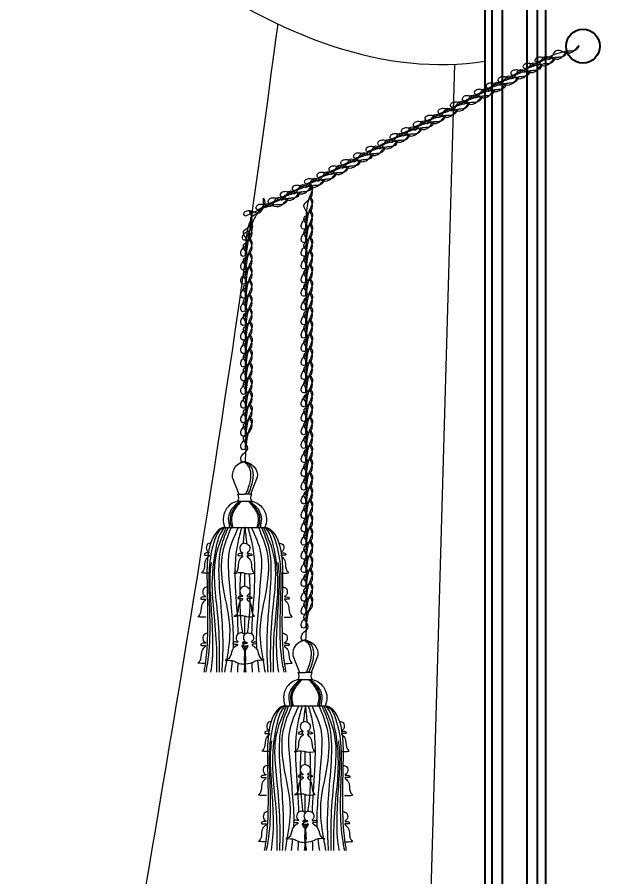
# Model space of a CAD drawing. Header units: inches. Extents: x -12478 to 399182, y -23212 to 525552.
# Drawn here: x 24431 to 24847, y 19427 to 20041 of the extents above; entities that cross this region are included whole.
import ezdxf

# ---------------------------------------------------------------- set-up
doc = ezdxf.new("R2010")
doc.units = ezdxf.units.IN
doc.header["$LTSCALE"] = 1000
doc.header["$MEASUREMENT"] = 0
for name, color, linetype in [('A-DIM', 9, 'Continuous'), ('curtain', 21, 'Continuous'), ('FURNITURE', 200, 'Continuous')]:
    doc.layers.add(name, color=color, linetype=linetype)
for name, color, linetype, lineweight in [('Fabric', 253, 'Continuous', 0), ('GRC', 41, 'Continuous', 0), ('Wood treillis', 111, 'Continuous', 0)]:
    doc.layers.add(name, color=color, linetype=linetype, lineweight=lineweight)
doc.styles.add('ST9', font='romans.shx', dxfattribs={"width": 0.8})
doc.dimstyles.new('DIM-20', dxfattribs={"dimscale": 1000, "dimtxt": 0.044, "dimasz": 0.035, "dimexe": 0.022, "dimexo": 0.022, "dimgap": 0.022, "dimtad": 1, "dimdec": 0, "dimzin": 0, "dimdsep": 46, "dimtxsty": 'ST9', "dimblk1": 'ARCHTICK', "dimblk2": 'ARCHTICK', "dimsah": 1, "dimcen": 0.088, "dimdle": 0.04, "dimclrd": 256, "dimclre": 256, "dimclrt": 3, "dimadec": 0, "dimazin": 0, "dimtfac": 1, "dimtdec": 0, "dimtix": 1, "dimtofl": 0, "dimtmove": 1, "dimatfit": 3, "dimldrblk": 'CLOSED', "dimfxl": 1, "dimtolj": 1, "dimtzin": 0, "dimarcsym": 0})

# ---------------------------------------------------------------- blocks, each defined once
blk = doc.blocks.new('tass')
at = {"layer": 'curtain', "color": 42, "lineweight": 0, "ltscale": 1000, "true_color": 0xdba400}
for p, q in [((78219.74, 21088.15, 0), (78229.74, 21088.15, 0)), ((78210.49, 21069.37, 0), (78238.99, 21069.37, 0)), ((78224.74, 21027.33, 0), (78224.74, 21036.71, 0)), ((78224.74, 20992.91, 0), (78224.74, 21005.99, 0)), ((78224.74, 20986.2, 0), (78224.74, 20987.93, 0)), ((78224.74, 20965.98, 0), (78224.74, 20984.61, 0))]:
    blk.add_line(p, q, dxfattribs=at)
at = {"layer": 'curtain', "color": 42, "lineweight": 0, "ltscale": 1000, "true_color": 0xdba400, "elevation": 0}
for points in [[(78224.74, 21115.98, 0.434975), (78215.78, 21105.33), (78220.55, 21093.09)], [(78224.74, 21115.98, -0.434975), (78233.7, 21105.33), (78228.94, 21093.09)], [(78219.74, 21088.15, 0.222128), (78210.93, 21081.58, 0.232561), (78210.49, 21069.37, 0.647746)], [(78219.74, 21088.15, 0.282984), (78219.74, 21093.09), (78224.74, 21093.09)], [(78229.74, 21088.15, -0.282984), (78229.74, 21093.09), (78224.74, 21093.09)], [(78229.74, 21088.15, -0.222128), (78238.55, 21081.58, -0.232561), (78238.99, 21069.37, -0.647746)]]:
    blk.add_lwpolyline(points, format="xyb", dxfattribs=at)
at = {"layer": 'curtain', "color": 42, "lineweight": 0, "ltscale": 1000, "true_color": 0xdba400}
for points in [[(78225.57, 21093.14, 0), (78228.87, 21103.28, 0), (78228.02, 21112.12, 0), (78224.93, 21115.53, 0), (78223.06, 21116.03, 0), (78221.49, 21115.23, 0)], [(78227.24, 21093.09, 0), (78230.55, 21103.23, 0), (78229.7, 21112.07, 0), (78226.72, 21115.4, 0), (78224.74, 21116.25, 0), (78222.97, 21116.01, 0)], [(78221.43, 21088.15, 0), (78217.21, 21084.6, 0), (78212.98, 21075.76, 0), (78213.64, 21069.37, 0), (78213.64, 21069.28, 0)], [(78221.94, 21088.15, 0), (78216.18, 21081.59, 0), (78214.2, 21075.86, 0), (78215.13, 21069.37, 0)], [(78222.5, 21088.15, 0), (78217.17, 21081.59, 0), (78215.2, 21075.86, 0), (78216.13, 21069.37, 0)], [(78227.07, 21088.15, 0), (78232.39, 21081.59, 0), (78234.37, 21075.86, 0), (78233.44, 21069.37, 0)], [(78227.63, 21088.15, 0), (78233.39, 21081.59, 0), (78235.37, 21075.86, 0), (78234.44, 21069.37, 0)], [(78228.14, 21088.15, 0), (78232.35, 21084.6, 0), (78236.59, 21075.76, 0), (78235.93, 21069.37, 0), (78235.93, 21069.28, 0)], [(78200.8, 21058.45, 0), (78197.97, 21057.14, 0), (78197.39, 21053.74, 0), (78198.55, 21052.07, 0), (78199.06, 21051.78, 0), (78199.06, 21051.27, 0), (78198.77, 21051.2, 0), (78197.17, 21051.13, 0), (78196.08, 21050.69, 0), (78195.87, 21050.33, 0), (78195.87, 21049.75, 0), (78196.59, 21049.6, 0), (78198.19, 21049.6, 0), (78199.2, 21049.53, 0), (78199.2, 21049.24, 0), (78198.26, 21048.15, 0), (78196.3, 21044.82, 0), (78195, 21038.37, 0), (78193.74, 21037.01, 0)], [(78224.74, 21058.05, 0), (78221.91, 21056.75, 0), (78221.33, 21053.34, 0), (78222.49, 21051.67, 0), (78223, 21051.38, 0), (78223, 21050.88, 0), (78222.71, 21050.8, 0), (78221.11, 21050.73, 0), (78220.02, 21050.3, 0), (78219.81, 21049.93, 0), (78219.81, 21049.35, 0), (78220.53, 21049.21, 0), (78222.13, 21049.21, 0), (78223.14, 21049.14, 0), (78223.14, 21048.85, 0), (78222.2, 21047.76, 0), (78220.24, 21044.42, 0), (78218.94, 21037.97, 0), (78216.85, 21036.43, 0)], [(78224.74, 21058.05, 0), (78227.57, 21056.75, 0), (78228.15, 21053.34, 0), (78226.99, 21051.67, 0), (78226.48, 21051.38, 0), (78226.48, 21050.88, 0), (78226.77, 21050.8, 0), (78228.37, 21050.73, 0), (78229.46, 21050.3, 0), (78229.68, 21049.93, 0), (78229.68, 21049.35, 0), (78228.95, 21049.21, 0), (78227.35, 21049.21, 0), (78226.34, 21049.14, 0), (78226.34, 21048.85, 0), (78227.28, 21047.76, 0), (78229.24, 21044.42, 0), (78230.55, 21037.97, 0), (78231.8, 21036.62, 0)], [(78249.03, 21058.45, 0), (78251.86, 21057.14, 0), (78252.44, 21053.74, 0), (78251.28, 21052.07, 0), (78250.77, 21051.78, 0), (78250.77, 21051.27, 0), (78251.06, 21051.2, 0), (78252.66, 21051.13, 0), (78253.75, 21050.69, 0), (78253.96, 21050.33, 0), (78253.96, 21049.75, 0), (78253.24, 21049.6, 0), (78251.64, 21049.6, 0), (78250.63, 21049.53, 0), (78250.63, 21049.24, 0), (78251.57, 21048.15, 0), (78253.53, 21044.82, 0), (78254.84, 21038.37, 0), (78256.09, 21037.01, 0)], [(78216.85, 21036.43, 0), (78223.38, 21037.05, 0), (78225.88, 21036.42, 0), (78231.8, 21036.62, 0)], [(78198.28, 21026.97, 0), (78195.45, 21025.67, 0), (78194.87, 21022.26, 0), (78196.03, 21020.59, 0), (78196.54, 21020.3, 0), (78196.54, 21019.8, 0), (78196.25, 21019.72, 0), (78194.65, 21019.65, 0), (78193.56, 21019.22, 0), (78193.35, 21018.85, 0), (78193.35, 21018.27, 0), (78194.07, 21018.13, 0), (78195.67, 21018.13, 0), (78196.68, 21018.06, 0), (78196.68, 21017.77, 0), (78195.74, 21016.68, 0), (78193.78, 21013.34, 0), (78192.48, 21006.89, 0), (78191.22, 21005.53, 0)], [(78224.74, 21027.33, 0), (78221.91, 21026.03, 0), (78221.33, 21022.62, 0), (78222.49, 21020.95, 0), (78223, 21020.66, 0), (78223, 21020.16, 0), (78222.71, 21020.08, 0), (78221.11, 21020.01, 0), (78220.02, 21019.58, 0), (78219.81, 21019.21, 0), (78219.81, 21018.63, 0), (78220.53, 21018.49, 0), (78222.13, 21018.49, 0), (78223.14, 21018.42, 0), (78223.14, 21018.13, 0), (78222.2, 21017.04, 0), (78220.24, 21013.7, 0), (78218.94, 21007.25, 0), (78216.85, 21005.71, 0)], [(78224.74, 21027.33, 0), (78227.57, 21026.03, 0), (78228.15, 21022.62, 0), (78226.99, 21020.95, 0), (78226.48, 21020.66, 0), (78226.48, 21020.16, 0), (78226.77, 21020.08, 0), (78228.37, 21020.01, 0), (78229.46, 21019.58, 0), (78229.68, 21019.21, 0), (78229.68, 21018.63, 0), (78228.95, 21018.49, 0), (78227.35, 21018.49, 0), (78226.34, 21018.42, 0), (78226.34, 21018.13, 0), (78227.28, 21017.04, 0), (78229.24, 21013.7, 0), (78230.55, 21007.25, 0), (78231.8, 21005.9, 0)], [(78251.55, 21026.97, 0), (78254.38, 21025.67, 0), (78254.96, 21022.26, 0), (78253.8, 21020.59, 0), (78253.29, 21020.3, 0), (78253.29, 21019.8, 0), (78253.58, 21019.72, 0), (78255.18, 21019.65, 0), (78256.27, 21019.22, 0), (78256.48, 21018.85, 0), (78256.48, 21018.27, 0), (78255.76, 21018.13, 0), (78254.16, 21018.13, 0), (78253.15, 21018.06, 0), (78253.15, 21017.77, 0), (78254.09, 21016.68, 0), (78256.05, 21013.34, 0), (78257.36, 21006.89, 0), (78258.61, 21005.53, 0)], [(78216.85, 21005.71, 0), (78223.38, 21006.33, 0), (78225.88, 21005.7, 0), (78231.8, 21005.9, 0)], [(78198.32, 20993.93, 0), (78195.49, 20992.62, 0), (78194.91, 20989.21, 0), (78196.07, 20987.55, 0), (78196.57, 20987.26, 0), (78196.57, 20986.75, 0), (78196.28, 20986.68, 0), (78194.69, 20986.6, 0), (78193.6, 20986.17, 0), (78193.38, 20985.81, 0), (78193.38, 20985.23, 0), (78194.11, 20985.08, 0), (78195.7, 20985.08, 0), (78196.72, 20985.01, 0), (78196.72, 20984.72, 0), (78195.78, 20983.63, 0), (78193.82, 20980.3, 0), (78192.51, 20973.84, 0), (78191.25, 20972.49, 0)], [(78222.84, 20994.04, 0), (78219.81, 20993.32, 0), (78218.56, 20990.1, 0), (78219.37, 20988.23, 0), (78219.81, 20987.85, 0), (78219.71, 20987.35, 0), (78219.41, 20987.33, 0), (78217.83, 20987.58, 0), (78216.67, 20987.37, 0), (78216.39, 20987.06, 0), (78216.27, 20986.49, 0), (78216.96, 20986.2, 0), (78218.52, 20985.89, 0), (78219.5, 20985.61, 0), (78219.44, 20985.33, 0), (78218.3, 20984.45, 0), (78215.72, 20981.57, 0), (78213.16, 20975.51, 0), (78210.81, 20974.41, 0)], [(78226.64, 20994.04, 0), (78224.13, 20992.19, 0), (78224.24, 20988.74, 0), (78225.71, 20987.34, 0), (78226.26, 20987.15, 0), (78226.36, 20986.66, 0), (78226.09, 20986.53, 0), (78224.54, 20986.14, 0), (78223.56, 20985.49, 0), (78223.42, 20985.1, 0), (78223.54, 20984.53, 0), (78224.28, 20984.53, 0), (78225.84, 20984.85, 0), (78226.85, 20984.98, 0), (78226.91, 20984.69, 0), (78226.2, 20983.44, 0), (78224.94, 20979.78, 0), (78224.95, 20973.2, 0), (78223.98, 20971.62, 0)], [(78226.64, 20994.04, 0), (78229.67, 20993.32, 0), (78230.92, 20990.1, 0), (78230.12, 20988.23, 0), (78229.67, 20987.85, 0), (78229.78, 20987.35, 0), (78230.07, 20987.33, 0), (78231.65, 20987.58, 0), (78232.81, 20987.37, 0), (78233.09, 20987.06, 0), (78233.21, 20986.49, 0), (78232.53, 20986.2, 0), (78230.96, 20985.89, 0), (78229.98, 20985.61, 0), (78230.04, 20985.33, 0), (78231.18, 20984.45, 0), (78233.76, 20981.57, 0), (78236.33, 20975.51, 0), (78238.67, 20974.41, 0)], [(78251.52, 20993.93, 0), (78254.35, 20992.62, 0), (78254.93, 20989.21, 0), (78253.76, 20987.55, 0), (78253.26, 20987.26, 0), (78253.26, 20986.75, 0), (78253.55, 20986.68, 0), (78255.14, 20986.6, 0), (78256.23, 20986.17, 0), (78256.45, 20985.81, 0), (78256.45, 20985.23, 0), (78255.72, 20985.08, 0), (78254.13, 20985.08, 0), (78253.11, 20985.01, 0), (78253.11, 20984.72, 0), (78254.05, 20983.63, 0), (78256.01, 20980.3, 0), (78257.32, 20973.84, 0), (78258.58, 20972.49, 0)], [(78238.67, 20974.41, 0), (78232.16, 20973.72, 0), (78229.82, 20972.61, 0), (78223.98, 20971.62, 0)]]:
    blk.add_spline(points, degree=3, dxfattribs=at)
for points, knots in [([(78210.49, 21069.37, 0), (78209.85, 21069.33, 0), (78207.59, 21069.19, 0), (78201.07, 21062.98, 0), (78197.46, 21048.19, 0), (78197.82, 21024.49, 0), (78198.52, 20998.1, 0), (78197.45, 20977.22, 0), (78195.71, 20967.31, 0), (78195.46, 20965.98, 0)], [0, 0, 0, 0, 1.88546, 6.692223, 25.03677, 45.785579, 78.040267, 104.189263, 108.247754, 108.247754, 108.247754, 108.247754]), ([(78210.49, 21069.37, 0), (78209.69, 21069.07, 0), (78205.83, 21067.63, 0), (78198.66, 21049.87, 0), (78198.89, 21018.18, 0), (78200.73, 20986.07, 0), (78197.24, 20968.1, 0), (78196.81, 20965.98, 0)], [0, 0, 0, 0, 2.515357, 12.157325, 51.767584, 100.17516, 106.680385, 106.680385, 106.680385, 106.680385]), ([(78210.49, 21069.37, 0), (78210.02, 21068.89, 0), (78206.86, 21065.62, 0), (78202.4, 21050.07, 0), (78200.34, 21028.19, 0), (78203.36, 21001.26, 0), (78204.79, 20981.78, 0), (78204.44, 20969.49, 0), (78204.54, 20965.98, 0)], [0, 0, 0, 0, 2.007034, 13.599116, 46.514064, 68.263556, 94.567068, 105.104983, 105.104983, 105.104983, 105.104983]), ([(78211.41, 21069.37, 0), (78208.28, 21062.24, 0), (78203.23, 21050.77, 0), (78202.53, 21030.9, 0), (78205.18, 21009.6, 0), (78206.73, 20987.04, 0), (78206.48, 20971.74, 0), (78206.36, 20965.98, 0)], [0, 0, 0, 0, 23.11123, 37.13989, 58.938099, 87.56344, 104.848877, 104.848877, 104.848877, 104.848877]), ([(78212.87, 21069.37, 0), (78210.97, 21064.91, 0), (78206.1, 21053.43, 0), (78205.73, 21031.43, 0), (78208.26, 21007.57, 0), (78209.35, 20985.11, 0), (78208.67, 20971.85, 0), (78208.32, 20965.98, 0)], [0, 0, 0, 0, 14.461806, 37.172593, 64.608028, 86.813347, 104.448719, 104.448719, 104.448719, 104.448719]), ([(78215.04, 21069.37, 0), (78212.54, 21063.42, 0), (78206.88, 21049.97, 0), (78208.47, 21024.29, 0), (78216, 20998.64, 0), (78212.25, 20978.06, 0), (78210.64, 20968.23, 0), (78210.28, 20965.98, 0)], [0, 0, 0, 0, 19.16217, 43.282185, 75.216668, 98.196351, 105.022244, 105.022244, 105.022244, 105.022244]), ([(78220.12, 21069.37, 0), (78217.33, 21063.44, 0), (78211.46, 21050.95, 0), (78213.89, 21030.08, 0), (78215.1, 21009.22, 0), (78216.56, 20994.93, 0), (78216.52, 20987.53, 0), (78216.52, 20987.23, 0)], [0, 0, 0, 0, 19.313115, 40.610909, 61.195171, 82.530094, 83.430851, 83.430851, 83.430851, 83.430851]), ([(78222.56, 21069.37, 0), (78221.52, 21065.74, 0), (78217.6, 21052.12, 0), (78217.4, 21027.28, 0), (78219.54, 21005.7, 0), (78219.86, 20994.38, 0), (78219.89, 20993.38, 0)], [0, 0, 0, 0, 11.321596, 42.431835, 73.453337, 76.475104, 76.475104, 76.475104, 76.475104]), ([(78226.92, 21069.37, 0), (78227.97, 21065.74, 0), (78231.88, 21052.12, 0), (78232.08, 21027.28, 0), (78229.95, 21005.7, 0), (78229.62, 20994.38, 0), (78229.59, 20993.38, 0)], [0, 0, 0, 0, 11.321596, 42.431835, 73.453337, 76.475104, 76.475104, 76.475104, 76.475104]), ([(78229.36, 21069.37, 0), (78232.15, 21063.44, 0), (78238.02, 21050.95, 0), (78235.59, 21030.08, 0), (78234.38, 21009.22, 0), (78232.92, 20994.93, 0), (78232.96, 20987.53, 0), (78232.96, 20987.23, 0)], [0, 0, 0, 0, 19.313115, 40.610909, 61.195171, 82.530094, 83.430851, 83.430851, 83.430851, 83.430851]), ([(78234.44, 21069.37, 0), (78236.94, 21063.42, 0), (78242.6, 21049.97, 0), (78241.01, 21024.29, 0), (78233.48, 20998.64, 0), (78237.24, 20978.06, 0), (78238.84, 20968.23, 0), (78239.2, 20965.98, 0)], [0, 0, 0, 0, 19.16217, 43.282185, 75.216668, 98.196351, 105.022244, 105.022244, 105.022244, 105.022244]), ([(78236.61, 21069.37, 0), (78238.51, 21064.91, 0), (78243.38, 21053.43, 0), (78243.75, 21031.43, 0), (78241.22, 21007.57, 0), (78240.13, 20985.11, 0), (78240.81, 20971.85, 0), (78241.17, 20965.98, 0)], [0, 0, 0, 0, 14.461806, 37.172593, 64.608028, 86.813347, 104.448719, 104.448719, 104.448719, 104.448719]), ([(78238.07, 21069.37, 0), (78241.21, 21062.24, 0), (78246.25, 21050.77, 0), (78246.95, 21030.9, 0), (78244.3, 21009.6, 0), (78242.75, 20987.04, 0), (78243, 20971.74, 0), (78243.13, 20965.98, 0)], [0, 0, 0, 0, 23.11123, 37.13989, 58.938099, 87.56344, 104.848877, 104.848877, 104.848877, 104.848877]), ([(78238.99, 21069.37, 0), (78239.79, 21069.07, 0), (78243.65, 21067.63, 0), (78250.82, 21049.87, 0), (78250.59, 21018.18, 0), (78248.75, 20986.07, 0), (78252.25, 20968.1, 0), (78252.68, 20965.98, 0)], [0, 0, 0, 0, 2.515357, 12.157325, 51.767584, 100.17516, 106.680385, 106.680385, 106.680385, 106.680385]), ([(78238.99, 21069.37, 0), (78239.46, 21068.89, 0), (78242.62, 21065.62, 0), (78247.08, 21050.07, 0), (78249.14, 21028.19, 0), (78246.12, 21001.26, 0), (78244.69, 20981.78, 0), (78245.04, 20969.49, 0), (78244.94, 20965.98, 0)], [0, 0, 0, 0, 2.007034, 13.599116, 46.514064, 68.263556, 94.567068, 105.104983, 105.104983, 105.104983, 105.104983]), ([(78238.99, 21069.37, 0), (78239.63, 21069.33, 0), (78241.89, 21069.19, 0), (78248.41, 21062.98, 0), (78252.02, 21048.19, 0), (78251.66, 21024.49, 0), (78250.97, 20998.1, 0), (78252.04, 20977.22, 0), (78253.77, 20967.31, 0), (78254.02, 20965.98, 0)], [0, 0, 0, 0, 1.88546, 6.692223, 25.03677, 45.785579, 78.040267, 104.189263, 108.247754, 108.247754, 108.247754, 108.247754]), ([(78200.53, 20965.98, 0), (78200.98, 20969.09, 0), (78202.37, 20979.89, 0), (78201.8, 20998, 0), (78200.39, 21018.79, 0), (78199.56, 21034.14, 0), (78200.59, 21042.23, 0), (78200.86, 21044.36, 0)], [5.059628, 5.059628, 5.059628, 5.059628, 14.477933, 37.724665, 59.153291, 77.15639, 83.59054, 83.59054, 83.59054, 83.59054]), ([(78248.95, 20965.98, 0), (78248.5, 20969.09, 0), (78247.12, 20979.89, 0), (78247.68, 20998, 0), (78249.09, 21018.79, 0), (78249.92, 21034.14, 0), (78248.89, 21042.23, 0), (78248.62, 21044.36, 0)], [5.059628, 5.059628, 5.059628, 5.059628, 14.477933, 37.724665, 59.153291, 77.15639, 83.59054, 83.59054, 83.59054, 83.59054]), ([(78221.64, 21037.19, 0), (78220.85, 21024.62, 0), (78220.77, 21010.2, 0), (78222.73, 20995.82, 0), (78222.99, 20993.96, 0)], [32.552342, 32.552342, 32.552342, 32.552342, 70.272536, 75.866413, 75.866413, 75.866413, 75.866413]), ([(78227.9, 21036.23, 0), (78228.63, 21023.98, 0), (78228.67, 21009.88, 0), (78226.75, 20995.82, 0), (78226.49, 20993.96, 0)], [33.509366, 33.509366, 33.509366, 33.509366, 70.272536, 75.866413, 75.866413, 75.866413, 75.866413]), ([(78223.41, 20984.94, 0), (78223.08, 20985.06, 0), (78222.63, 20985.22, 0), (78222.5, 20984.25, 0), (78224, 20982.88, 0), (78225.12, 20978.92, 0), (78223.65, 20974.98, 0), (78224.66, 20972.92, 0), (78224.74, 20972.78, 0)], [16.303462, 16.303462, 16.303462, 16.303462, 17.124618, 17.414629, 18.85427, 22.722221, 29.305613, 29.787645, 29.787645, 29.787645, 29.787645]), ([(78224.74, 20987.93, 0), (78224.48, 20987.63, 0), (78224, 20987.29, 0), (78223.18, 20987.3, 0), (78222.99, 20986.63, 0), (78223.79, 20986.42, 0), (78224.3, 20986.34, 0), (78224.74, 20986.2, 0)], [7.456516, 7.456516, 7.456516, 7.456516, 8.604971, 9.189876, 9.697377, 9.996568, 11.386627, 11.386627, 11.386627, 11.386627]), ([(78225.27, 20984.69, 0), (78224.97, 20981.86, 0), (78224.5, 20975.62, 0), (78224.99, 20969.39, 0), (78225.43, 20965.98, 0)], [85.18572, 85.18572, 85.18572, 85.18572, 93.715267, 104.052116, 104.052116, 104.052116, 104.052116]), ([(78226.07, 20984.94, 0), (78226.07, 20984.77, 0), (78225.98, 20984.34, 0), (78225.28, 20984.53, 0), (78224.89, 20984.59, 0), (78224.74, 20984.61, 0)], [13.33354, 13.33354, 13.33354, 13.33354, 13.769673, 14.509669, 14.970828, 14.970828, 14.970828, 14.970828]), ([(78210.81, 20974.41, 0), (78213.06, 20974.47, 0), (78216.21, 20974.56, 0), (78220.17, 20972.14, 0), (78222.53, 20971.82, 0), (78224.05, 20971.71, 0)], [0, 0, 0, 0, 6.553714, 9.139118, 13.637218, 13.637218, 13.637218, 13.637218])]:
    blk.add_open_spline(points, degree=3, knots=knots, dxfattribs=at)
for points in [[(78224.74, 21069.76, 0), (78224.29, 21065.73, 0), (78223.84, 21061.7, 0), (78223.42, 21057.67, 0)], [(78224.74, 21069.76, 0), (78225.19, 21065.73, 0), (78225.64, 21061.7, 0), (78226.06, 21057.67, 0)], [(78222.8, 21051.55, 0), (78222.69, 21050.36, 0), (78222.58, 21049.16, 0), (78222.47, 21047.97, 0)], [(78226.68, 21051.55, 0), (78226.79, 21050.36, 0), (78226.91, 21049.16, 0), (78227.01, 21047.97, 0)], [(78199.47, 21036.78, 0), (78197.6, 21036.45, 0), (78195.67, 21036.73, 0), (78193.74, 21037.01, 0)], [(78250.36, 21036.78, 0), (78252.23, 21036.45, 0), (78254.16, 21036.73, 0), (78256.09, 21037.01, 0)], [(78196.95, 21005.3, 0), (78195.08, 21004.97, 0), (78193.15, 21005.25, 0), (78191.22, 21005.53, 0)], [(78252.88, 21005.3, 0), (78254.75, 21004.97, 0), (78256.68, 21005.25, 0), (78258.61, 21005.53, 0)], [(78222.84, 20994.04, 0), (78223.53, 20993.7, 0), (78224.22, 20993.36, 0), (78224.74, 20992.91, 0)], [(78216.5, 20986.31, 0), (78216.48, 20985.12, 0), (78216.44, 20983.94, 0), (78216.38, 20982.75, 0)], [(78223.89, 20987.36, 0), (78223.95, 20986.89, 0), (78224.01, 20986.41, 0), (78224.07, 20985.93, 0)], [(78225.59, 20987.36, 0), (78225.55, 20987.04, 0), (78225.51, 20986.71, 0), (78225.47, 20986.38, 0)], [(78232.98, 20986.31, 0), (78233, 20985.12, 0), (78233.04, 20983.94, 0), (78233.1, 20982.75, 0)], [(78196.99, 20972.26, 0), (78195.12, 20971.92, 0), (78193.18, 20972.21, 0), (78191.25, 20972.49, 0)], [(78215.7, 20974.2, 0), (78215.41, 20971.45, 0), (78215.06, 20968.72, 0), (78214.67, 20965.98, 0)], [(78219.71, 20972.58, 0), (78219.64, 20970.38, 0), (78219.55, 20968.18, 0), (78219.46, 20965.98, 0)], [(78224.67, 20972.9, 0), (78224.57, 20970.59, 0), (78224.35, 20968.28, 0), (78224.05, 20965.98, 0)], [(78229.77, 20972.58, 0), (78229.84, 20970.38, 0), (78229.93, 20968.18, 0), (78230.02, 20965.98, 0)], [(78233.78, 20974.2, 0), (78234.07, 20971.45, 0), (78234.43, 20968.72, 0), (78234.81, 20965.98, 0)], [(78252.84, 20972.26, 0), (78254.71, 20971.92, 0), (78256.65, 20972.21, 0), (78258.58, 20972.49, 0)]]:
    blk.add_open_spline(points, degree=3, dxfattribs=at)
blk = doc.blocks.new('EMBRASSE 2')
at = {"layer": 'FURNITURE', "color": 40, "lineweight": 0, "ltscale": 1000}
for points in [[(5149.87, -9157.81, 0), (5158.42, -9153.85, 0), (5171.67, -9149.69, 0), (5174.54, -9149.5, 0), (5179.31, -9147.4, 0), (5180.01, -9145.71, 0), (5175.38, -9150.08, 0), (5163.66, -9149.21, 0), (5158.91, -9155.22, 0), (5155.15, -9154.24, 0), (5151.87, -9153.71, 0), (5149.27, -9154.89, 0), (5148.85, -9156.67, 0), (5149.87, -9157.81, 0)], [(5141.31, -9162.31, 0), (5149.86, -9158.36, 0), (5163.11, -9154.2, 0), (5165.98, -9154, 0), (5170.75, -9151.91, 0), (5171.45, -9150.21, 0), (5166.81, -9154.59, 0), (5155.09, -9153.72, 0), (5150.34, -9159.73, 0), (5146.59, -9158.75, 0), (5143.31, -9158.22, 0), (5140.71, -9159.4, 0), (5140.29, -9161.18, 0), (5141.31, -9162.31, 0)], [(5123.33, -9171.78, 0), (5131.88, -9167.83, 0), (5145.13, -9163.67, 0), (5148, -9163.47, 0), (5152.77, -9161.38, 0), (5153.47, -9159.68, 0), (5148.84, -9164.06, 0), (5137.12, -9163.19, 0), (5132.37, -9169.2, 0), (5128.61, -9168.22, 0), (5125.33, -9167.69, 0), (5122.73, -9168.86, 0), (5122.31, -9170.64, 0), (5123.33, -9171.78, 0)], [(5132.54, -9166.94, 0), (5141.09, -9162.98, 0), (5154.34, -9158.82, 0), (5157.2, -9158.63, 0), (5161.97, -9156.53, 0), (5162.68, -9154.84, 0), (5158.04, -9159.21, 0), (5146.32, -9158.34, 0), (5141.57, -9164.35, 0), (5137.82, -9163.37, 0), (5134.53, -9162.84, 0), (5131.93, -9164.02, 0), (5131.52, -9165.8, 0), (5132.54, -9166.94, 0)], [(5114.91, -9176.22, 0), (5123.46, -9172.27, 0), (5136.71, -9168.1, 0), (5139.57, -9167.91, 0), (5144.34, -9165.81, 0), (5145.05, -9164.12, 0), (5140.41, -9168.5, 0), (5128.69, -9167.63, 0), (5123.94, -9173.64, 0), (5120.19, -9172.66, 0), (5116.9, -9172.13, 0), (5114.3, -9173.3, 0), (5113.89, -9175.08, 0), (5114.91, -9176.22, 0)], [(5106.54, -9180.79, 0), (5115.09, -9176.84, 0), (5128.34, -9172.67, 0), (5131.21, -9172.48, 0), (5135.98, -9170.38, 0), (5136.68, -9168.69, 0), (5132.05, -9173.06, 0), (5120.33, -9172.19, 0), (5115.58, -9178.21, 0), (5111.82, -9177.22, 0), (5108.54, -9176.69, 0), (5105.94, -9177.87, 0), (5105.52, -9179.65, 0), (5106.54, -9180.79, 0)], [(5089.24, -9189.9, 0), (5097.79, -9185.95, 0), (5111.04, -9181.79, 0), (5113.91, -9181.59, 0), (5118.67, -9179.5, 0), (5119.38, -9177.8, 0), (5114.74, -9182.18, 0), (5103.02, -9181.31, 0), (5098.27, -9187.32, 0), (5094.52, -9186.34, 0), (5091.23, -9185.81, 0), (5088.64, -9186.98, 0), (5088.22, -9188.76, 0), (5089.24, -9189.9, 0)], [(5097.8, -9185.39, 0), (5106.35, -9181.44, 0), (5119.6, -9177.28, 0), (5122.47, -9177.08, 0), (5127.23, -9174.99, 0), (5127.94, -9173.29, 0), (5123.3, -9177.67, 0), (5111.58, -9176.8, 0), (5106.83, -9182.81, 0), (5103.08, -9181.83, 0), (5099.8, -9181.3, 0), (5097.2, -9182.47, 0), (5096.78, -9184.25, 0), (5097.8, -9185.39, 0)], [(5080.46, -9194.52, 0), (5089.01, -9190.57, 0), (5102.26, -9186.41, 0), (5105.13, -9186.21, 0), (5109.9, -9184.12, 0), (5110.6, -9182.42, 0), (5105.97, -9186.8, 0), (5094.25, -9185.93, 0), (5089.5, -9191.94, 0), (5085.74, -9190.96, 0), (5082.46, -9190.43, 0), (5079.86, -9191.6, 0), (5079.44, -9193.38, 0), (5080.46, -9194.52, 0)], [(5071.26, -9199.37, 0), (5079.81, -9195.42, 0), (5093.06, -9191.25, 0), (5095.93, -9191.06, 0), (5100.7, -9188.96, 0), (5101.4, -9187.27, 0), (5096.76, -9191.65, 0), (5085.04, -9190.78, 0), (5080.29, -9196.79, 0), (5076.54, -9195.81, 0), (5073.26, -9195.28, 0), (5070.66, -9196.45, 0), (5070.24, -9198.23, 0), (5071.26, -9199.37, 0)], [(5054.24, -9208.34, 0), (5062.79, -9204.38, 0), (5076.04, -9200.22, 0), (5078.91, -9200.02, 0), (5083.67, -9197.93, 0), (5084.38, -9196.23, 0), (5079.74, -9200.61, 0), (5068.02, -9199.74, 0), (5063.27, -9205.75, 0), (5059.52, -9204.77, 0), (5056.24, -9204.24, 0), (5053.64, -9205.42, 0), (5053.22, -9207.2, 0), (5054.24, -9208.34, 0)], [(5062.83, -9203.81, 0), (5071.38, -9199.86, 0), (5084.63, -9195.69, 0), (5087.5, -9195.5, 0), (5092.27, -9193.4, 0), (5092.97, -9191.71, 0), (5088.34, -9196.08, 0), (5076.62, -9195.21, 0), (5071.87, -9201.23, 0), (5068.11, -9200.24, 0), (5064.83, -9199.71, 0), (5062.23, -9200.89, 0), (5061.81, -9202.67, 0), (5062.83, -9203.81, 0)], [(5046.21, -9212.56, 0), (5054.76, -9208.61, 0), (5068.01, -9204.45, 0), (5070.88, -9204.25, 0), (5075.64, -9202.16, 0), (5076.35, -9200.46, 0), (5071.71, -9204.84, 0), (5059.99, -9203.97, 0), (5055.24, -9209.98, 0), (5051.49, -9209, 0), (5048.21, -9208.47, 0), (5045.61, -9209.64, 0), (5045.19, -9211.42, 0), (5046.21, -9212.56, 0)], [(5037.47, -9217.17, 0), (5046.02, -9213.21, 0), (5059.27, -9209.05, 0), (5062.13, -9208.86, 0), (5066.9, -9206.76, 0), (5067.61, -9205.07, 0), (5062.97, -9209.44, 0), (5051.25, -9208.57, 0), (5046.5, -9214.58, 0), (5042.75, -9213.6, 0), (5039.46, -9213.07, 0), (5036.86, -9214.25, 0), (5036.45, -9216.03, 0), (5037.47, -9217.17, 0)], [(5020.13, -9226.3, 0), (5028.68, -9222.34, 0), (5041.93, -9218.18, 0), (5044.8, -9217.99, 0), (5049.57, -9215.89, 0), (5050.27, -9214.2, 0), (5045.63, -9218.57, 0), (5033.91, -9217.7, 0), (5029.17, -9223.71, 0), (5025.41, -9222.73, 0), (5022.13, -9222.2, 0), (5019.53, -9223.38, 0), (5019.11, -9225.16, 0), (5020.13, -9226.3, 0)], [(5028.91, -9221.68, 0), (5037.46, -9217.72, 0), (5050.71, -9213.56, 0), (5053.57, -9213.37, 0), (5058.34, -9211.27, 0), (5059.05, -9209.58, 0), (5054.41, -9213.95, 0), (5042.69, -9213.08, 0), (5037.94, -9219.09, 0), (5034.19, -9218.11, 0), (5030.9, -9217.58, 0), (5028.3, -9218.76, 0), (5027.89, -9220.54, 0), (5028.91, -9221.68, 0)], [(5010.93, -9231.15, 0), (5019.48, -9227.19, 0), (5032.73, -9223.03, 0), (5035.6, -9222.83, 0), (5040.36, -9220.74, 0), (5041.07, -9219.05, 0), (5036.43, -9223.42, 0), (5024.71, -9222.55, 0), (5019.96, -9228.56, 0), (5016.21, -9227.58, 0), (5012.92, -9227.05, 0), (5010.33, -9228.23, 0), (5009.91, -9230.01, 0), (5010.93, -9231.15, 0)], [(5002.5, -9235.58, 0), (5011.05, -9231.63, 0), (5024.3, -9227.47, 0), (5027.17, -9227.27, 0), (5031.94, -9225.18, 0), (5032.64, -9223.48, 0), (5028, -9227.86, 0), (5016.28, -9226.99, 0), (5011.53, -9233, 0), (5007.78, -9232.02, 0), (5004.5, -9231.49, 0), (5001.9, -9232.66, 0), (5001.48, -9234.44, 0), (5002.5, -9235.58, 0)], [(4985.07, -9244.76, 0), (4993.62, -9240.81, 0), (5006.87, -9236.65, 0), (5009.74, -9236.45, 0), (5014.51, -9234.36, 0), (5015.21, -9232.66, 0), (5010.58, -9237.04, 0), (4998.86, -9236.17, 0), (4994.11, -9242.18, 0), (4990.35, -9241.2, 0), (4987.07, -9240.67, 0), (4984.47, -9241.84, 0), (4984.05, -9243.62, 0), (4985.07, -9244.76, 0)], [(4993.91, -9240.11, 0), (5002.46, -9236.16, 0), (5015.71, -9231.99, 0), (5018.57, -9231.8, 0), (5023.34, -9229.7, 0), (5024.05, -9228.01, 0), (5019.41, -9232.38, 0), (5007.69, -9231.51, 0), (5002.94, -9237.53, 0), (4999.19, -9236.54, 0), (4995.9, -9236.02, 0), (4993.3, -9237.19, 0), (4992.89, -9238.97, 0), (4993.91, -9240.11, 0)], [(4976.33, -9249.37, 0), (4984.88, -9245.41, 0), (4998.13, -9241.25, 0), (5001, -9241.06, 0), (5005.76, -9238.96, 0), (5006.47, -9237.27, 0), (5001.83, -9241.64, 0), (4990.11, -9240.77, 0), (4985.36, -9246.78, 0), (4981.61, -9245.8, 0), (4978.33, -9245.27, 0), (4975.73, -9246.45, 0), (4975.31, -9248.23, 0), (4976.33, -9249.37, 0)], [(4967.77, -9253.88, 0), (4976.32, -9249.92, 0), (4989.57, -9245.76, 0), (4992.44, -9245.56, 0), (4997.2, -9243.47, 0), (4997.91, -9241.78, 0), (4993.27, -9246.15, 0), (4981.55, -9245.28, 0), (4976.8, -9251.29, 0), (4973.05, -9250.31, 0), (4969.76, -9249.78, 0), (4967.17, -9250.96, 0), (4966.75, -9252.74, 0), (4967.77, -9253.88, 0)], [(4984.63, -9276.52, 0), (4985.11, -9267.12, 0), (4987.6, -9253.46, 0), (4988.77, -9250.83, 0), (4989.13, -9245.63, 0), (4987.96, -9244.22, 0), (4989.67, -9250.36, 0), (4983.44, -9260.33, 0), (4986.55, -9267.33, 0), (4983.93, -9270.19, 0), (4981.93, -9272.85, 0), (4981.76, -9275.7, 0), (4983.14, -9276.9, 0), (4984.63, -9276.52, 0)], [(4950.44, -9263.01, 0), (4958.99, -9259.06, 0), (4972.24, -9254.9, 0), (4975.1, -9254.7, 0), (4979.87, -9252.61, 0), (4980.58, -9250.91, 0), (4975.94, -9255.29, 0), (4964.22, -9254.42, 0), (4959.47, -9260.43, 0), (4955.72, -9259.45, 0), (4952.43, -9258.92, 0), (4949.83, -9260.09, 0), (4949.42, -9261.87, 0), (4950.44, -9263.01, 0)], [(4958.99, -9258.5, 0), (4967.54, -9254.54, 0), (4980.79, -9250.38, 0), (4983.66, -9250.19, 0), (4988.43, -9248.09, 0), (4989.13, -9246.4, 0), (4984.5, -9250.77, 0), (4972.78, -9249.9, 0), (4968.03, -9255.91, 0), (4964.27, -9254.93, 0), (4960.99, -9254.4, 0), (4958.39, -9255.58, 0), (4957.97, -9257.36, 0), (4958.99, -9258.5, 0)], [(4959, -9258.5, 0), (4967.55, -9254.55, 0), (4980.8, -9250.39, 0), (4983.67, -9250.19, 0), (4988.43, -9248.1, 0), (4989.14, -9246.4, 0), (4984.5, -9250.78, 0), (4972.78, -9249.91, 0), (4968.03, -9255.92, 0), (4964.28, -9254.94, 0), (4960.99, -9254.41, 0), (4958.4, -9255.59, 0), (4957.98, -9257.37, 0), (4959, -9258.5, 0)], [(4942.05, -9284.68, 0), (4945.29, -9275.83, 0), (4951.69, -9263.51, 0), (4953.58, -9261.34, 0), (4955.46, -9256.48, 0), (4954.76, -9254.79, 0), (4954.58, -9261.16, 0), (4945.69, -9268.85, 0), (4946.6, -9276.46, 0), (4943.25, -9278.42, 0), (4940.56, -9280.37, 0), (4939.56, -9283.04, 0), (4940.52, -9284.6, 0), (4942.05, -9284.68, 0)], [(4941.66, -9267.63, 0), (4950.21, -9263.68, 0), (4963.46, -9259.52, 0), (4966.33, -9259.32, 0), (4971.1, -9257.23, 0), (4971.8, -9255.53, 0), (4967.17, -9259.91, 0), (4955.45, -9259.04, 0), (4950.7, -9265.05, 0), (4946.94, -9264.07, 0), (4943.66, -9263.54, 0), (4941.06, -9264.72, 0), (4940.64, -9266.5, 0), (4941.66, -9267.63, 0)], [(4984.63, -9286.05, 0), (4985.11, -9276.64, 0), (4987.6, -9262.98, 0), (4988.77, -9260.35, 0), (4989.13, -9255.16, 0), (4987.96, -9253.74, 0), (4989.67, -9259.89, 0), (4983.44, -9269.85, 0), (4986.55, -9276.85, 0), (4983.93, -9279.72, 0), (4981.93, -9282.38, 0), (4981.76, -9285.22, 0), (4983.14, -9286.42, 0), (4984.63, -9286.05, 0)], [(4941.42, -9295.9, 0), (4941.91, -9286.5, 0), (4944.4, -9272.83, 0), (4945.56, -9270.21, 0), (4945.93, -9265.01, 0), (4944.76, -9263.6, 0), (4946.47, -9269.74, 0), (4940.24, -9279.71, 0), (4943.34, -9286.71, 0), (4940.73, -9289.57, 0), (4938.73, -9292.23, 0), (4938.56, -9295.08, 0), (4939.94, -9296.28, 0), (4941.42, -9295.9, 0)], [(4984.63, -9295.76, 0), (4985.11, -9286.36, 0), (4987.6, -9272.69, 0), (4988.77, -9270.07, 0), (4989.13, -9264.87, 0), (4987.96, -9263.46, 0), (4989.67, -9269.6, 0), (4983.44, -9279.56, 0), (4986.55, -9286.57, 0), (4983.93, -9289.43, 0), (4981.93, -9292.09, 0), (4981.76, -9294.94, 0), (4983.14, -9296.13, 0), (4984.63, -9295.76, 0)], [(4941.42, -9305.62, 0), (4941.91, -9296.21, 0), (4944.4, -9282.55, 0), (4945.56, -9279.92, 0), (4945.93, -9274.73, 0), (4944.76, -9273.31, 0), (4946.47, -9279.45, 0), (4940.24, -9289.42, 0), (4943.34, -9296.42, 0), (4940.73, -9299.29, 0), (4938.73, -9301.95, 0), (4938.56, -9304.79, 0), (4939.94, -9305.99, 0), (4941.42, -9305.62, 0)], [(4984.63, -9304.84, 0), (4985.11, -9295.43, 0), (4987.6, -9281.77, 0), (4988.77, -9279.14, 0), (4989.13, -9273.95, 0), (4987.96, -9272.53, 0), (4989.67, -9278.67, 0), (4983.44, -9288.64, 0), (4986.55, -9295.64, 0), (4983.93, -9298.51, 0), (4981.93, -9301.16, 0), (4981.76, -9304.01, 0), (4983.14, -9305.21, 0), (4984.63, -9304.84, 0)], [(4941.42, -9315.84, 0), (4941.91, -9306.43, 0), (4944.4, -9292.77, 0), (4945.56, -9290.14, 0), (4945.93, -9284.95, 0), (4944.76, -9283.53, 0), (4946.47, -9289.67, 0), (4940.24, -9299.64, 0), (4943.34, -9306.64, 0), (4940.73, -9309.5, 0), (4938.73, -9312.16, 0), (4938.56, -9315.01, 0), (4939.94, -9316.21, 0), (4941.42, -9315.84, 0)], [(4984.63, -9314.72, 0), (4985.11, -9305.31, 0), (4987.6, -9291.65, 0), (4988.77, -9289.02, 0), (4989.13, -9283.83, 0), (4987.96, -9282.41, 0), (4989.67, -9288.55, 0), (4983.44, -9298.52, 0), (4986.55, -9305.52, 0), (4983.93, -9308.39, 0), (4981.93, -9311.05, 0), (4981.76, -9313.89, 0), (4983.14, -9315.09, 0), (4984.63, -9314.72, 0)], [(4941.42, -9325.72, 0), (4941.91, -9316.31, 0), (4944.4, -9302.65, 0), (4945.56, -9300.02, 0), (4945.93, -9294.83, 0), (4944.76, -9293.41, 0), (4946.47, -9299.55, 0), (4940.24, -9309.52, 0), (4943.34, -9316.52, 0), (4940.73, -9319.39, 0), (4938.73, -9322.05, 0), (4938.56, -9324.89, 0), (4939.94, -9326.09, 0), (4941.42, -9325.72, 0)], [(4984.63, -9324.39, 0), (4985.11, -9314.99, 0), (4987.6, -9301.32, 0), (4988.77, -9298.7, 0), (4989.13, -9293.5, 0), (4987.96, -9292.09, 0), (4989.67, -9298.23, 0), (4983.44, -9308.19, 0), (4986.55, -9315.2, 0), (4983.93, -9318.06, 0), (4981.93, -9320.72, 0), (4981.76, -9323.57, 0), (4983.14, -9324.77, 0), (4984.63, -9324.39, 0)], [(4941.42, -9335.39, 0), (4941.91, -9325.99, 0), (4944.4, -9312.32, 0), (4945.56, -9309.7, 0), (4945.93, -9304.5, 0), (4944.76, -9303.09, 0), (4946.47, -9309.23, 0), (4940.24, -9319.19, 0), (4943.34, -9326.2, 0), (4940.73, -9329.06, 0), (4938.73, -9331.72, 0), (4938.56, -9334.57, 0), (4939.94, -9335.77, 0), (4941.42, -9335.39, 0)], [(4984.63, -9334.31, 0), (4985.11, -9324.9, 0), (4987.6, -9311.24, 0), (4988.77, -9308.61, 0), (4989.13, -9303.42, 0), (4987.96, -9302.01, 0), (4989.67, -9308.15, 0), (4983.44, -9318.11, 0), (4986.55, -9325.12, 0), (4983.93, -9327.98, 0), (4981.93, -9330.64, 0), (4981.76, -9333.49, 0), (4983.14, -9334.68, 0), (4984.63, -9334.31, 0)], [(4984.63, -9344.71, 0), (4985.11, -9335.31, 0), (4987.6, -9321.64, 0), (4988.77, -9319.02, 0), (4989.13, -9313.82, 0), (4987.96, -9312.41, 0), (4989.67, -9318.55, 0), (4983.44, -9328.51, 0), (4986.55, -9335.52, 0), (4983.93, -9338.38, 0), (4981.93, -9341.04, 0), (4981.76, -9343.89, 0), (4983.14, -9345.09, 0), (4984.63, -9344.71, 0)], [(4941.42, -9345.31, 0), (4941.91, -9335.9, 0), (4944.4, -9322.24, 0), (4945.56, -9319.61, 0), (4945.93, -9314.42, 0), (4944.76, -9313.01, 0), (4946.47, -9319.15, 0), (4940.24, -9329.11, 0), (4943.34, -9336.12, 0), (4940.73, -9338.98, 0), (4938.73, -9341.64, 0), (4938.56, -9344.49, 0), (4939.94, -9345.68, 0), (4941.42, -9345.31, 0)], [(4941.42, -9355.71, 0), (4941.91, -9346.31, 0), (4944.4, -9332.64, 0), (4945.56, -9330.02, 0), (4945.93, -9324.82, 0), (4944.76, -9323.41, 0), (4946.47, -9329.55, 0), (4940.24, -9339.51, 0), (4943.34, -9346.52, 0), (4940.73, -9349.38, 0), (4938.73, -9352.04, 0), (4938.56, -9354.89, 0), (4939.94, -9356.08, 0), (4941.42, -9355.71, 0)], [(4984.63, -9354.24, 0), (4985.11, -9344.83, 0), (4987.6, -9331.17, 0), (4988.77, -9328.54, 0), (4989.13, -9323.35, 0), (4987.96, -9321.93, 0), (4989.67, -9328.07, 0), (4983.44, -9338.04, 0), (4986.55, -9345.04, 0), (4983.93, -9347.91, 0), (4981.93, -9350.56, 0), (4981.76, -9353.41, 0), (4983.14, -9354.61, 0), (4984.63, -9354.24, 0)], [(4941.42, -9365.24, 0), (4941.91, -9355.83, 0), (4944.4, -9342.17, 0), (4945.56, -9339.54, 0), (4945.93, -9334.35, 0), (4944.76, -9332.93, 0), (4946.47, -9339.07, 0), (4940.24, -9349.04, 0), (4943.34, -9356.04, 0), (4940.73, -9358.9, 0), (4938.73, -9361.56, 0), (4938.56, -9364.41, 0), (4939.94, -9365.61, 0), (4941.42, -9365.24, 0)], [(4984.63, -9363.95, 0), (4985.11, -9354.54, 0), (4987.6, -9340.88, 0), (4988.77, -9338.25, 0), (4989.13, -9333.06, 0), (4987.96, -9331.65, 0), (4989.67, -9337.79, 0), (4983.44, -9347.75, 0), (4986.55, -9354.75, 0), (4983.93, -9357.62, 0), (4981.93, -9360.28, 0), (4981.76, -9363.12, 0), (4983.14, -9364.32, 0), (4984.63, -9363.95, 0)], [(4941.46, -9374.9, 0), (4941.95, -9365.49, 0), (4944.44, -9351.83, 0), (4945.6, -9349.2, 0), (4945.97, -9344.01, 0), (4944.8, -9342.59, 0), (4946.51, -9348.73, 0), (4940.28, -9358.7, 0), (4943.38, -9365.7, 0), (4940.77, -9368.57, 0), (4938.77, -9371.23, 0), (4938.6, -9374.07, 0), (4939.98, -9375.27, 0), (4941.46, -9374.9, 0)], [(4984.63, -9373.94, 0), (4985.11, -9364.53, 0), (4987.6, -9350.87, 0), (4988.77, -9348.24, 0), (4989.13, -9343.04, 0), (4987.96, -9341.63, 0), (4989.67, -9347.77, 0), (4983.44, -9357.74, 0), (4986.55, -9364.74, 0), (4983.93, -9367.6, 0), (4981.93, -9370.26, 0), (4981.76, -9373.11, 0), (4983.14, -9374.31, 0), (4984.63, -9373.94, 0)], [(4941.46, -9384.78, 0), (4941.95, -9375.37, 0), (4944.44, -9361.71, 0), (4945.6, -9359.08, 0), (4945.97, -9353.89, 0), (4944.8, -9352.47, 0), (4946.51, -9358.62, 0), (4940.28, -9368.58, 0), (4943.38, -9375.58, 0), (4940.77, -9378.45, 0), (4938.77, -9381.11, 0), (4938.6, -9383.95, 0), (4939.98, -9385.15, 0), (4941.46, -9384.78, 0)], [(4984.63, -9383.82, 0), (4985.11, -9374.41, 0), (4987.6, -9360.75, 0), (4988.77, -9358.12, 0), (4989.13, -9352.92, 0), (4987.96, -9351.51, 0), (4989.67, -9357.65, 0), (4983.44, -9367.62, 0), (4986.55, -9374.62, 0), (4983.93, -9377.48, 0), (4981.93, -9380.14, 0), (4981.76, -9382.99, 0), (4983.14, -9384.19, 0), (4984.63, -9383.82, 0)], [(4984.63, -9393.49, 0), (4985.11, -9384.09, 0), (4987.6, -9370.42, 0), (4988.77, -9367.8, 0), (4989.13, -9362.6, 0), (4987.96, -9361.19, 0), (4989.67, -9367.33, 0), (4983.44, -9377.29, 0), (4986.55, -9384.3, 0), (4983.93, -9387.16, 0), (4981.93, -9389.82, 0), (4981.76, -9392.67, 0), (4983.14, -9393.86, 0), (4984.63, -9393.49, 0)], [(4941.46, -9394.46, 0), (4941.95, -9385.05, 0), (4944.44, -9371.39, 0), (4945.6, -9368.76, 0), (4945.97, -9363.56, 0), (4944.8, -9362.15, 0), (4946.51, -9368.29, 0), (4940.28, -9378.26, 0), (4943.38, -9385.26, 0), (4940.77, -9388.12, 0), (4938.77, -9390.78, 0), (4938.6, -9393.63, 0), (4939.98, -9394.83, 0), (4941.46, -9394.46, 0)], [(4941.46, -9404.37, 0), (4941.95, -9394.97, 0), (4944.44, -9381.3, 0), (4945.6, -9378.68, 0), (4945.97, -9373.48, 0), (4944.8, -9372.07, 0), (4946.51, -9378.21, 0), (4940.28, -9388.17, 0), (4943.38, -9395.18, 0), (4940.77, -9398.04, 0), (4938.77, -9400.7, 0), (4938.6, -9403.55, 0), (4939.98, -9404.75, 0), (4941.46, -9404.37, 0)], [(4984.63, -9403.41, 0), (4985.11, -9394, 0), (4987.6, -9380.34, 0), (4988.77, -9377.71, 0), (4989.13, -9372.52, 0), (4987.96, -9371.1, 0), (4989.67, -9377.25, 0), (4983.44, -9387.21, 0), (4986.55, -9394.21, 0), (4983.93, -9397.08, 0), (4981.93, -9399.74, 0), (4981.76, -9402.58, 0), (4983.14, -9403.78, 0), (4984.63, -9403.41, 0)], [(4941.46, -9414.77, 0), (4941.95, -9405.37, 0), (4944.44, -9391.7, 0), (4945.6, -9389.08, 0), (4945.97, -9383.88, 0), (4944.8, -9382.47, 0), (4946.51, -9388.61, 0), (4940.28, -9398.57, 0), (4943.38, -9405.58, 0), (4940.77, -9408.44, 0), (4938.77, -9411.1, 0), (4938.6, -9413.95, 0), (4939.98, -9415.15, 0), (4941.46, -9414.77, 0)], [(4984.63, -9413.81, 0), (4985.11, -9404.4, 0), (4987.6, -9390.74, 0), (4988.77, -9388.11, 0), (4989.13, -9382.92, 0), (4987.96, -9381.51, 0), (4989.67, -9387.65, 0), (4983.44, -9397.61, 0), (4986.55, -9404.62, 0), (4983.93, -9407.48, 0), (4981.93, -9410.14, 0), (4981.76, -9412.99, 0), (4983.14, -9414.18, 0), (4984.63, -9413.81, 0)], [(4941.46, -9424.3, 0), (4941.95, -9414.89, 0), (4944.44, -9401.23, 0), (4945.6, -9398.6, 0), (4945.97, -9393.41, 0), (4944.8, -9391.99, 0), (4946.51, -9398.13, 0), (4940.28, -9408.1, 0), (4943.38, -9415.1, 0), (4940.77, -9417.97, 0), (4938.77, -9420.63, 0), (4938.6, -9423.47, 0), (4939.98, -9424.67, 0), (4941.46, -9424.3, 0)], [(4984.63, -9423.34, 0), (4985.11, -9413.93, 0), (4987.6, -9400.27, 0), (4988.77, -9397.64, 0), (4989.13, -9392.44, 0), (4987.96, -9391.03, 0), (4989.67, -9397.17, 0), (4983.44, -9407.14, 0), (4986.55, -9414.14, 0), (4983.93, -9417, 0), (4981.93, -9419.66, 0), (4981.76, -9422.51, 0), (4983.14, -9423.71, 0), (4984.63, -9423.34, 0)], [(4941.46, -9434.01, 0), (4941.95, -9424.61, 0), (4944.44, -9410.94, 0), (4945.6, -9408.32, 0), (4945.97, -9403.12, 0), (4944.8, -9401.71, 0), (4946.51, -9407.85, 0), (4940.28, -9417.81, 0), (4943.38, -9424.82, 0), (4940.77, -9427.68, 0), (4938.77, -9430.34, 0), (4938.6, -9433.19, 0), (4939.98, -9434.38, 0), (4941.46, -9434.01, 0)], [(4984.63, -9433.05, 0), (4985.11, -9423.64, 0), (4987.6, -9409.98, 0), (4988.77, -9407.35, 0), (4989.13, -9402.16, 0), (4987.96, -9400.74, 0), (4989.67, -9406.89, 0), (4983.44, -9416.85, 0), (4986.55, -9423.85, 0), (4983.93, -9426.72, 0), (4981.93, -9429.38, 0), (4981.76, -9432.22, 0), (4983.14, -9433.42, 0), (4984.63, -9433.05, 0)], [(4941.46, -9443.09, 0), (4941.95, -9433.68, 0), (4944.44, -9420.02, 0), (4945.6, -9417.39, 0), (4945.97, -9412.2, 0), (4944.8, -9410.78, 0), (4946.51, -9416.92, 0), (4940.28, -9426.89, 0), (4943.38, -9433.89, 0), (4940.77, -9436.75, 0), (4938.77, -9439.41, 0), (4938.6, -9442.26, 0), (4939.98, -9443.46, 0), (4941.46, -9443.09, 0)], [(4984.63, -9443.27, 0), (4985.11, -9433.86, 0), (4987.6, -9420.2, 0), (4988.77, -9417.57, 0), (4989.13, -9412.38, 0), (4987.96, -9410.96, 0), (4989.67, -9417.1, 0), (4983.44, -9427.07, 0), (4986.55, -9434.07, 0), (4983.93, -9436.94, 0), (4981.93, -9439.6, 0), (4981.76, -9442.44, 0), (4983.14, -9443.64, 0), (4984.63, -9443.27, 0)], [(4984.63, -9453.15, 0), (4985.11, -9443.74, 0), (4987.6, -9430.08, 0), (4988.77, -9427.45, 0), (4989.13, -9422.26, 0), (4987.96, -9420.84, 0), (4989.67, -9426.99, 0), (4983.44, -9436.95, 0), (4986.55, -9443.95, 0), (4983.93, -9446.82, 0), (4981.93, -9449.48, 0), (4981.76, -9452.32, 0), (4983.14, -9453.52, 0), (4984.63, -9453.15, 0)], [(4984.63, -9462.82, 0), (4985.11, -9453.42, 0), (4987.6, -9439.76, 0), (4988.77, -9437.13, 0), (4989.13, -9431.93, 0), (4987.96, -9430.52, 0), (4989.67, -9436.66, 0), (4983.44, -9446.63, 0), (4986.55, -9453.63, 0), (4983.93, -9456.49, 0), (4981.93, -9459.15, 0), (4981.76, -9462, 0), (4983.14, -9463.2, 0), (4984.63, -9462.82, 0)], [(4984.63, -9472.74, 0), (4985.11, -9463.34, 0), (4987.6, -9449.67, 0), (4988.77, -9447.05, 0), (4989.13, -9441.85, 0), (4987.96, -9440.44, 0), (4989.67, -9446.58, 0), (4983.44, -9456.54, 0), (4986.55, -9463.55, 0), (4983.93, -9466.41, 0), (4981.93, -9469.07, 0), (4981.76, -9471.92, 0), (4983.14, -9473.11, 0), (4984.63, -9472.74, 0)], [(4984.63, -9483.14, 0), (4985.11, -9473.74, 0), (4987.6, -9460.07, 0), (4988.77, -9457.45, 0), (4989.13, -9452.25, 0), (4987.96, -9450.84, 0), (4989.67, -9456.98, 0), (4983.44, -9466.94, 0), (4986.55, -9473.95, 0), (4983.93, -9476.81, 0), (4981.93, -9479.47, 0), (4981.76, -9482.32, 0), (4983.14, -9483.52, 0), (4984.63, -9483.14, 0)], [(4984.63, -9492.67, 0), (4985.11, -9483.26, 0), (4987.6, -9469.6, 0), (4988.77, -9466.97, 0), (4989.13, -9461.78, 0), (4987.96, -9460.36, 0), (4989.67, -9466.5, 0), (4983.44, -9476.47, 0), (4986.55, -9483.47, 0), (4983.93, -9486.34, 0), (4981.93, -9489, 0), (4981.76, -9491.84, 0), (4983.14, -9493.04, 0), (4984.63, -9492.67, 0)], [(4984.67, -9502.33, 0), (4985.15, -9492.92, 0), (4987.64, -9479.26, 0), (4988.81, -9476.63, 0), (4989.17, -9471.44, 0), (4988, -9470.02, 0), (4989.71, -9476.17, 0), (4983.48, -9486.13, 0), (4986.59, -9493.13, 0), (4983.97, -9496, 0), (4981.97, -9498.66, 0), (4981.8, -9501.5, 0), (4983.18, -9502.7, 0), (4984.67, -9502.33, 0)], [(4984.67, -9512.21, 0), (4985.15, -9502.8, 0), (4987.64, -9489.14, 0), (4988.81, -9486.51, 0), (4989.17, -9481.32, 0), (4988, -9479.91, 0), (4989.71, -9486.05, 0), (4983.48, -9496.01, 0), (4986.59, -9503.01, 0), (4983.97, -9505.88, 0), (4981.97, -9508.54, 0), (4981.8, -9511.38, 0), (4983.18, -9512.58, 0), (4984.67, -9512.21, 0)], [(4984.67, -9521.89, 0), (4985.15, -9512.48, 0), (4987.64, -9498.82, 0), (4988.81, -9496.19, 0), (4989.17, -9490.99, 0), (4988, -9489.58, 0), (4989.71, -9495.72, 0), (4983.48, -9505.69, 0), (4986.59, -9512.69, 0), (4983.97, -9515.55, 0), (4981.97, -9518.21, 0), (4981.8, -9521.06, 0), (4983.18, -9522.26, 0), (4984.67, -9521.89, 0)], [(4984.67, -9531.8, 0), (4985.15, -9522.4, 0), (4987.64, -9508.73, 0), (4988.81, -9506.11, 0), (4989.17, -9500.91, 0), (4988, -9499.5, 0), (4989.71, -9505.64, 0), (4983.48, -9515.6, 0), (4986.59, -9522.61, 0), (4983.97, -9525.47, 0), (4981.97, -9528.13, 0), (4981.8, -9530.98, 0), (4983.18, -9532.18, 0), (4984.67, -9531.8, 0)], [(4984.67, -9542.21, 0), (4985.15, -9532.8, 0), (4987.64, -9519.14, 0), (4988.81, -9516.51, 0), (4989.17, -9511.31, 0), (4988, -9509.9, 0), (4989.71, -9516.04, 0), (4983.48, -9526.01, 0), (4986.59, -9533.01, 0), (4983.97, -9535.87, 0), (4981.97, -9538.53, 0), (4981.8, -9541.38, 0), (4983.18, -9542.58, 0), (4984.67, -9542.21, 0)], [(4984.67, -9551.73, 0), (4985.15, -9542.32, 0), (4987.64, -9528.66, 0), (4988.81, -9526.03, 0), (4989.17, -9520.84, 0), (4988, -9519.42, 0), (4989.71, -9525.57, 0), (4983.48, -9535.53, 0), (4986.59, -9542.53, 0), (4983.97, -9545.4, 0), (4981.97, -9548.06, 0), (4981.8, -9550.9, 0), (4983.18, -9552.1, 0), (4984.67, -9551.73, 0)], [(4984.67, -9561.44, 0), (4985.15, -9552.04, 0), (4987.64, -9538.37, 0), (4988.81, -9535.75, 0), (4989.17, -9530.55, 0), (4988, -9529.14, 0), (4989.71, -9535.28, 0), (4983.48, -9545.24, 0), (4986.59, -9552.25, 0), (4983.97, -9555.11, 0), (4981.97, -9557.77, 0), (4981.8, -9560.62, 0), (4983.18, -9561.82, 0), (4984.67, -9561.44, 0)], [(4984.67, -9570.52, 0), (4985.15, -9561.11, 0), (4987.64, -9547.45, 0), (4988.81, -9544.82, 0), (4989.17, -9539.63, 0), (4988, -9538.21, 0), (4989.71, -9544.35, 0), (4983.48, -9554.32, 0), (4986.59, -9561.32, 0), (4983.97, -9564.19, 0), (4981.97, -9566.85, 0), (4981.8, -9569.69, 0), (4983.18, -9570.89, 0), (4984.67, -9570.52, 0)]]:
    blk.add_spline(points, degree=3, dxfattribs=at)
at = {"layer": 'FURNITURE', "color": 40, "lineweight": 0}
for p in [(-73283.48, -30559.31, 0), (-73240.27, -30686.75, 0)]:
    blk.add_blockref('tass', p, dxfattribs=at)
blk = doc.blocks.new('A$C4cf03dc6')
at = {"layer": 'A-DIM'}
blk.add_circle((1873.19, 1147.38, 0), 12.05, dxfattribs=at)
at = {"layer": 'Fabric', "lineweight": 0, "elevation": 0}
blk.add_lwpolyline([(1751.16, 69.29), (1781.65, 1134.5)], dxfattribs=at)
at = {"layer": 'Fabric', "lineweight": 0}
for points, knots in [([(1050.85, 2963.37, 0), (1116.41, 2087.22, 0), (1186.14, 1745.2, 0), (1443.29, 1290.61, 0), (1663.62, 1114.38, 0), (1803.07, 1136.72, 0)], [407.218474, 407.218474, 407.218474, 407.218474, 756.841523, 881.937441, 1265.355331, 1265.355331, 1265.355331, 1265.355331]), ([(1655.04, 1163.32, 0), (1654.46, 1158.96, 0), (1653.88, 1154.61, 0), (1653.3, 1150.25, 0), (1652.37, 1143.32, 0), (1651.45, 1136.38, 0), (1650.52, 1129.44, 0), (1650.52, 1129.44, 0), (1650.52, 1129.44, 0), (1650.52, 1129.44, 0), (1595.15, 713.61, 0), (1544.47, 477.86, 0), (1484.14, 76.9, 0), (1505.33, 75.75, 0), (1584.58, 75.06, 0), (1657.14, 75.47, 0), (1722.68, 76.09, 0), (1752.86, 72.07, 0), (1749.46, 61.49, 0), (1711.85, 51.57, 0), (1671.74, 45.57, 0), (1627.02, 32.47, 0), (1653.6, 17.95, 0), (1719.24, 8.16, 0), (1781.64, 2.42, 0), (1777.57, -0.57)], [185.942654, 185.942654, 185.942654, 185.942654, 194.933462, 194.933462, 194.933462, 209.256711, 209.256711, 209.256711, 209.258227, 209.258227, 209.258227, 1067.803273, 1090.343366, 1101.041024, 1124.788132, 1253.632328, 1281.505184, 1291.97919, 1296.93529, 1312.115972, 1346.838143, 1377.534104, 1387.5713, 1425.177123, 1520.355421, 1520.355421, 1520.355421, 1520.355421])]:
    blk.add_open_spline(points, degree=3, knots=knots, dxfattribs=at)
at = {"layer": 'GRC', "color": 1, "lineweight": 0, "extrusion": (0, 0, -1), "xscale": -1, "zscale": -1, "rotation": 359.9999999999985}
blk.add_blockref('EMBRASSE 2', (3309.7, 10293.43, 0), dxfattribs=at)
blk = doc.blocks.new('_ARCHTICK')
at = {"color": 0, "linetype": 'ByBlock', "const_width": 0.15}
blk.add_lwpolyline([(-0.5, -0.5), (0.5, 0.5)], dxfattribs=at)
blk = doc.blocks.new('*D362')
at = {"layer": 'A-DIM', "lineweight": -2, "transparency": 16777216}
for p, q in [((24808.62, 18822.05), (24808.62, 22214.13)), ((24811.55, 22174.13), (24830.62, 22174.13)), ((24811.55, 18862.05), (24830.62, 18862.05))]:
    blk.add_line(p, q, dxfattribs=at)
at = {"layer": 'Defpoints', "color": 0, "transparency": 16777216}
for p in [(24789.55, 22174.13, 0), (24808.62, 22174.13), (24789.55, 18862.05, 0)]:
    blk.add_point(p, dxfattribs=at)
at = {"layer": 'A-DIM', "lineweight": -2, "transparency": 16777216, "xscale": 35, "yscale": 35, "zscale": 35}
for p, rotation in [((24808.62, 22174.13), 90), ((24808.62, 18862.05), 270)]:
    blk.add_blockref('_ARCHTICK', p, dxfattribs=dict(at, rotation=rotation))
at = {"layer": 'A-DIM', "color": 3, "transparency": 16777216, "insert": (24753.62, 20518.09), "char_height": 66, "attachment_point": 5, "rotation": 90, "style": 'ST9'}
blk.add_mtext('\\A1;3312', dxfattribs=at)
blk = doc.blocks.new('_CLOSED')
at = {"color": 0, "linetype": 'ByBlock'}
for p, q in [((-1, 0.167), (0, 0)), ((-1, 0.167), (-1, -0.167)), ((0, 0), (-1, -0.167)), ((0, 0), (-1, 0))]:
    blk.add_line(p, q, dxfattribs=at)

msp = doc.modelspace()

# ---------------------------------------------------------------- linework, layer by layer
at = {"layer": 'Wood treillis', "lineweight": -2, "elevation": 0}
for points in [[(23177.49, 19042.05), (23177.49, 21062.02, -0.999994), (24802.52, 21062.03), (24802.52, 19042.05)], [(23184.99, 19042.05), (23184.99, 21062.02, -0.999994), (24795.02, 21062.03), (24795.02, 19042.05)], [(23202.49, 19042.05), (23202.49, 21062.02, -0.999994), (24777.52, 21062.03), (24777.52, 19042.05)], [(23209.99, 19042.05), (23209.99, 21062.02, -0.999994), (24770.02, 21062.03), (24770.02, 19042.05)], [(23214.99, 19042.05), (23214.99, 21062.02, -0.999994), (24765.02, 21062.03), (24765.02, 19042.05)]]:
    msp.add_lwpolyline(points, format="xyb", dxfattribs=at)

# ---------------------------------------------------------------- block references
at = {"layer": 'A-DIM'}
msp.add_blockref('A$C4cf03dc6', (22961.95, 18873.32), dxfattribs=at)

# ---------------------------------------------------------------- dimensions: what is measured, and where the dimension line sits
dim = msp.add_linear_dim(base=(24808.62, 22174.13, 0), p1=(24789.55, 18862.05, 0), p2=(24789.55, 22174.13, 0), angle=90, dimstyle='DIM-20', override={"dimtxt": 0.066}, dxfattribs=at)
dim.commit()
dim.dimension.update_dxf_attribs({"geometry": '*D362', "text_midpoint": (24753.62, 20518.09, 0)})

doc.saveas('drawing.dxf')
